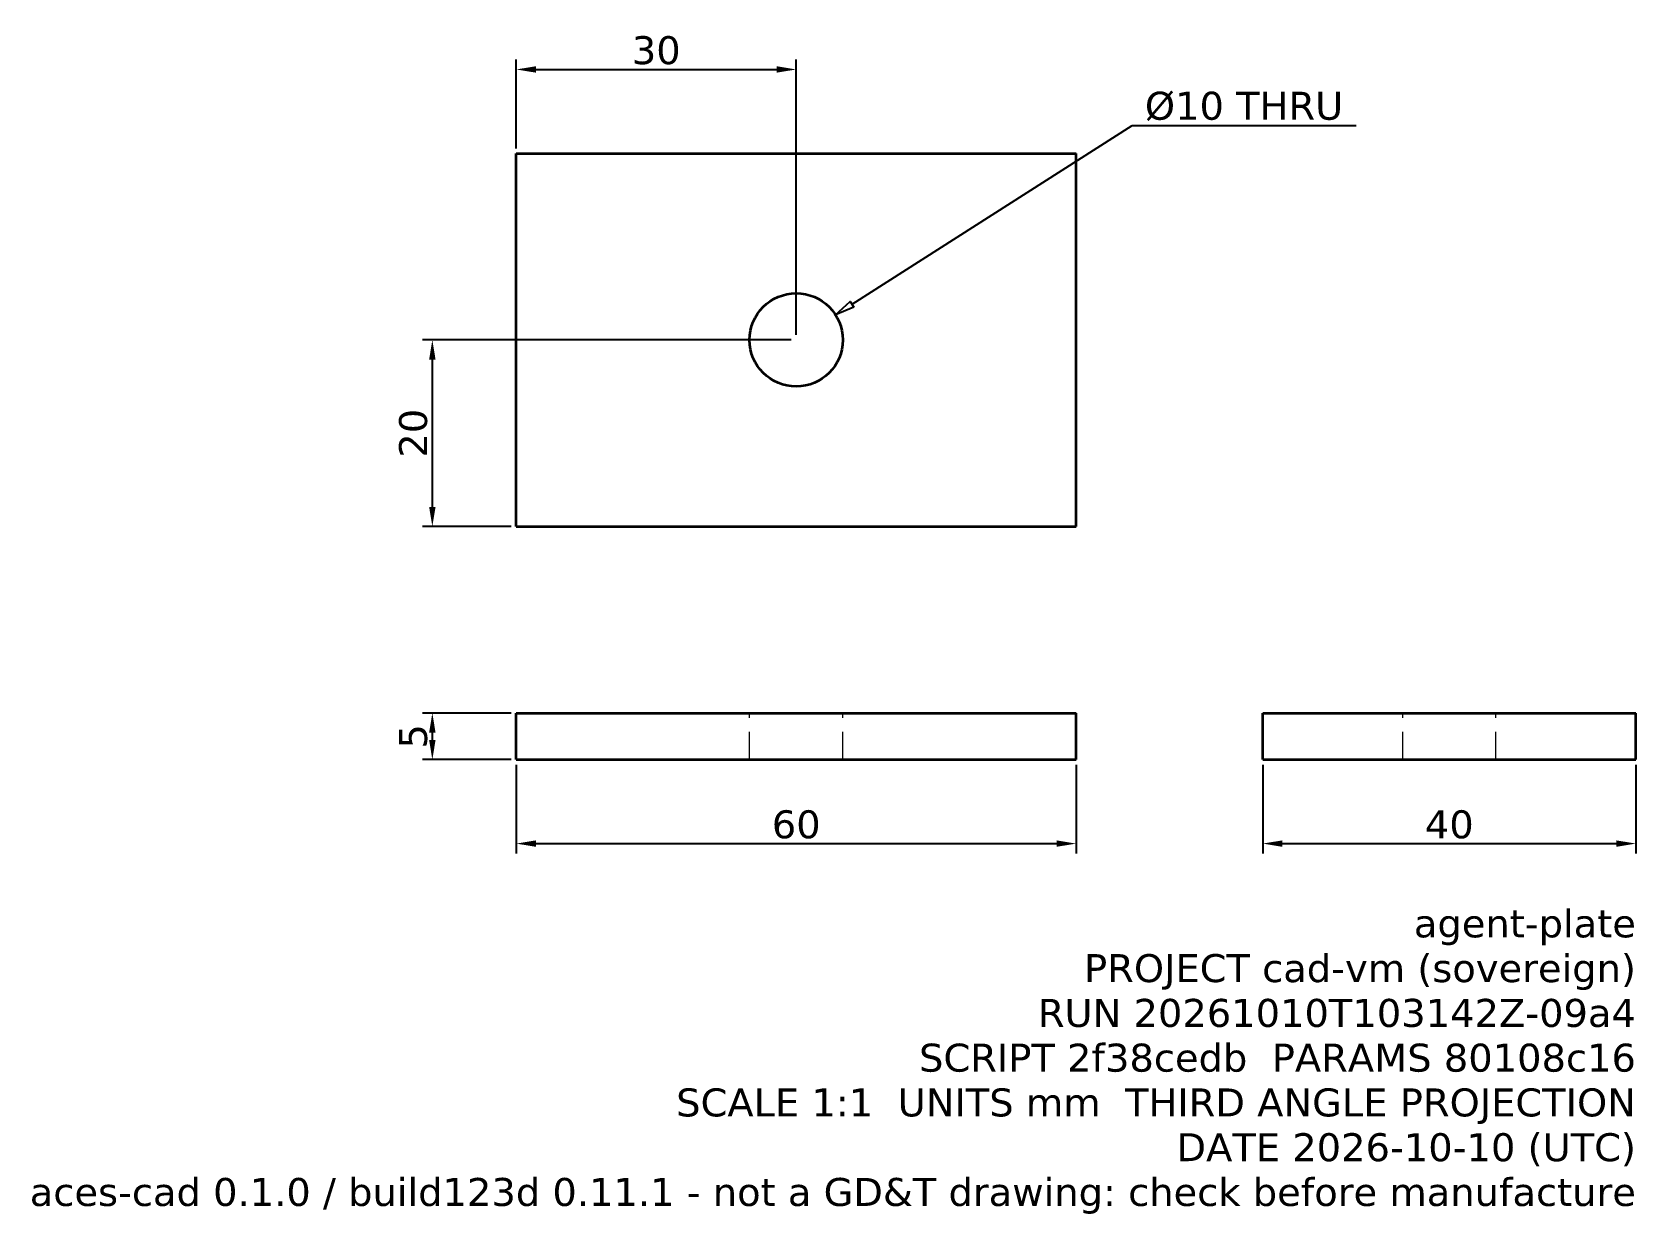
# Model space of a CAD drawing. Header units: millimetres. Extents: x -82 to 90, y -51 to 76.
import ezdxf
from ezdxf.enums import TextEntityAlignment as Align

# ---------------------------------------------------------------- set-up
doc = ezdxf.new("R2010")
doc.units = ezdxf.units.MM
doc.linetypes.add('ACES_HIDDEN', pattern=[4.5, 3, -1.5])
doc.layers.add('DIMENSIONS', color=7, linetype='Continuous')
doc.layers.add('TITLE', color=7, linetype='Continuous')
doc.layers.add('HIDDEN', color=8, linetype='ACES_HIDDEN', lineweight=18)
doc.layers.add('VISIBLE', color=7, linetype='Continuous', lineweight=35)
doc.styles.add('ACES_TEXT', font='DejaVuSansMono.ttf')
doc.styles.add('OpenSansCondensed-Light', font='OpenSansCondensed-Light.ttf')
doc.dimstyles.new('EZ_RADIUS', dxfattribs={"dimtxt": 0.25, "dimasz": 0.25, "dimexe": 0.375, "dimexo": 0.125, "dimgap": 0.1, "dimtad": 1, "dimlfac": 100, "dimzin": 12, "dimdsep": 46, "dimtxsty": 'OpenSansCondensed-Light', "dimblk": 'CLOSEDBLANK', "dimcen": 0, "dimazin": 3, "dimtfac": 0.5, "dimtofl": 0, "dimtmove": 1, "dimatfit": 3})
doc.dimstyles.new('EZDXF', dxfattribs={"dimtxt": 0.25, "dimasz": 0.175, "dimexe": 0.375, "dimexo": 0.125, "dimgap": 0.1, "dimtad": 1, "dimlfac": 100, "dimzin": 12, "dimdsep": 46, "dimtxsty": 'OpenSansCondensed-Light', "dimblk": 'ARCHTICK', "dimcen": 2.5, "dimazin": 3, "dimtfac": 0.5, "dimtmove": 2, "dimatfit": 3})

# ---------------------------------------------------------------- blocks, each defined once
blk = doc.blocks.new('_CLOSEDFILLED')
at = {"color": 0, "linetype": 'BYBLOCK'}
blk.add_solid([(-1, 0.164), (0, 0), (-1, -0.164)], dxfattribs=at)
blk = doc.blocks.new('*D1')
for p, q in [((-30, -3.04), (-30, -12.55)), ((30, -3.04), (30, -12.55)), ((-27.9, -11.5), (27.9, -11.5))]:
    blk.add_line(p, q)
at = {"layer": 'Defpoints'}
for p in [(-30, -2.5), (30, -2.5), (-30, -11.5)]:
    blk.add_point(p, dxfattribs=at)
at = {"layer": 'DIMENSIONS', "xscale": 2.0999999999999996, "yscale": 2.0999999999999996, "rotation": 180}
blk.add_blockref('_CLOSEDFILLED', (-30, -11.5), dxfattribs=at)
at = {"layer": 'DIMENSIONS', "xscale": 2.0999999999999996, "yscale": 2.0999999999999996}
blk.add_blockref('_CLOSEDFILLED', (30, -11.5), dxfattribs=at)
at = {"layer": 'DIMENSIONS', "insert": (0, -9.46), "char_height": 3, "attachment_point": 5, "style": 'ACES_TEXT'}
blk.add_mtext('60', dxfattribs=at)
blk = doc.blocks.new('*D2')
for p, q in [((-30.54, 2.5), (-40.05, 2.5)), ((-39, -0.4), (-39, 0.4)), ((-30.54, -2.5), (-40.05, -2.5))]:
    blk.add_line(p, q)
at = {"layer": 'Defpoints'}
for p in [(-30, 2.5), (-39, -2.5), (-30, -2.5)]:
    blk.add_point(p, dxfattribs=at)
at = {"layer": 'DIMENSIONS', "xscale": 2.0999999999999996, "yscale": 2.0999999999999996}
for p, rotation in [((-39, 2.5), 90), ((-39, -2.5), 270)]:
    blk.add_blockref('_CLOSEDFILLED', p, dxfattribs=dict(at, rotation=rotation))
at = {"layer": 'DIMENSIONS', "insert": (-41.04, 0), "char_height": 3, "attachment_point": 5, "rotation": 90, "style": 'ACES_TEXT'}
blk.add_mtext('5', dxfattribs=at)
blk = doc.blocks.new('*D3')
for p, q in [((50, -3.04), (50, -12.55)), ((90, -3.04), (90, -12.55)), ((52.1, -11.5), (87.9, -11.5))]:
    blk.add_line(p, q)
at = {"layer": 'Defpoints'}
for p in [(50, -2.5), (90, -2.5), (50, -11.5)]:
    blk.add_point(p, dxfattribs=at)
at = {"layer": 'DIMENSIONS', "xscale": 2.0999999999999996, "yscale": 2.0999999999999996, "rotation": 180}
blk.add_blockref('_CLOSEDFILLED', (50, -11.5), dxfattribs=at)
at = {"layer": 'DIMENSIONS', "xscale": 2.0999999999999996, "yscale": 2.0999999999999996}
blk.add_blockref('_CLOSEDFILLED', (90, -11.5), dxfattribs=at)
at = {"layer": 'DIMENSIONS', "insert": (70, -9.46), "char_height": 3, "attachment_point": 5, "style": 'ACES_TEXT'}
blk.add_mtext('40', dxfattribs=at)
blk = doc.blocks.new('_CLOSEDBLANK')
at = {"color": 0, "linetype": 'BYBLOCK'}
blk.add_lwpolyline([(-1, 0.164), (0, 0), (-1, -0.164)], close=True, dxfattribs=at)
blk = doc.blocks.new('*D4')
for p, q in [((5.98, 46.32), (36, 65.5)), ((36, 65.5), (60, 65.5))]:
    blk.add_line(p, q)
at = {"layer": 'Defpoints'}
for p in [(4.21, 45.19), (0, 42.5)]:
    blk.add_point(p, dxfattribs=at)
at = {"layer": 'DIMENSIONS', "xscale": 2.0999999999999996, "yscale": 2.0999999999999996, "rotation": 212.5740571345725}
blk.add_blockref('_CLOSEDBLANK', (4.21, 45.19), dxfattribs=at)
at = {"layer": 'DIMENSIONS', "insert": (48, 67.54), "char_height": 3, "attachment_point": 5, "style": 'ACES_TEXT'}
blk.add_mtext('%%c10 THRU', dxfattribs=at)
blk = doc.blocks.new('*D5')
for p, q in [((-30, 63.04), (-30, 72.55)), ((0, 43.04), (0, 72.55)), ((-27.9, 71.5), (-2.1, 71.5))]:
    blk.add_line(p, q)
at = {"layer": 'Defpoints'}
for p in [(-30, 71.5), (-30, 62.5), (0, 42.5)]:
    blk.add_point(p, dxfattribs=at)
at = {"layer": 'DIMENSIONS', "xscale": 2.0999999999999996, "yscale": 2.0999999999999996, "rotation": 180}
blk.add_blockref('_CLOSEDFILLED', (-30, 71.5), dxfattribs=at)
at = {"layer": 'DIMENSIONS', "xscale": 2.0999999999999996, "yscale": 2.0999999999999996}
blk.add_blockref('_CLOSEDFILLED', (0, 71.5), dxfattribs=at)
at = {"layer": 'DIMENSIONS', "insert": (-15, 73.54), "char_height": 3, "attachment_point": 5, "style": 'ACES_TEXT'}
blk.add_mtext('30', dxfattribs=at)
blk = doc.blocks.new('*D6')
for p, q in [((-0.54, 42.5), (-40.05, 42.5)), ((-39, 24.6), (-39, 40.4)), ((-30.54, 22.5), (-40.05, 22.5))]:
    blk.add_line(p, q)
at = {"layer": 'Defpoints'}
for p in [(0, 42.5), (-39, 22.5), (-30, 22.5)]:
    blk.add_point(p, dxfattribs=at)
at = {"layer": 'DIMENSIONS', "xscale": 2.0999999999999996, "yscale": 2.0999999999999996}
for p, rotation in [((-39, 42.5), 90), ((-39, 22.5), 270)]:
    blk.add_blockref('_CLOSEDFILLED', p, dxfattribs=dict(at, rotation=rotation))
at = {"layer": 'DIMENSIONS', "insert": (-41.04, 32.5), "char_height": 3, "attachment_point": 5, "rotation": 90, "style": 'ACES_TEXT'}
blk.add_mtext('20', dxfattribs=at)

msp = doc.modelspace()

# ---------------------------------------------------------------- linework, layer by layer
at = {"layer": 'HIDDEN'}
for p, q in [((-5, -2.5), (-5, 2.5)), ((5, -2.5), (5, 2.5)), ((65, -2.5), (65, 2.5)), ((75, -2.5), (75, 2.5))]:
    msp.add_line(p, q, dxfattribs=at)
for points in [[(5, 2.5), (4.875, 2.5), (4.505, 2.5), (3.909, 2.5), (3.117, 2.5), (2.169, 2.5), (1.113, 2.5), (0, 2.5), (-1.113, 2.5), (-2.169, 2.5), (-3.117, 2.5), (-3.909, 2.5), (-4.505, 2.5), (-4.875, 2.5), (-5, 2.5)], [(75, 2.5), (74.875, 2.5), (74.505, 2.5), (73.909, 2.5), (73.117, 2.5), (72.169, 2.5), (71.113, 2.5), (70, 2.5), (68.887, 2.5), (67.831, 2.5), (66.883, 2.5), (66.091, 2.5), (65.495, 2.5), (65.125, 2.5), (65, 2.5)], [(65, 2.5), (65.031, 2.5), (65.125, 2.5), (65.281, 2.5), (65.495, 2.5), (65.766, 2.5), (66.091, 2.5), (66.464, 2.5), (66.883, 2.5), (67.34, 2.5), (67.831, 2.5), (68.349, 2.5), (68.887, 2.5), (69.44, 2.5), (70, 2.5)], [(70, 2.5), (70.56, 2.5), (71.113, 2.5), (71.651, 2.5), (72.169, 2.5), (72.66, 2.5), (73.117, 2.5), (73.536, 2.5), (73.909, 2.5), (74.234, 2.5), (74.505, 2.5), (74.719, 2.5), (74.875, 2.5), (74.969, 2.5), (75, 2.5)], [(5, -2.5), (4.875, -2.5), (4.505, -2.5), (3.909, -2.5), (3.117, -2.5), (2.169, -2.5), (1.113, -2.5), (0, -2.5), (-1.113, -2.5), (-2.169, -2.5), (-3.117, -2.5), (-3.909, -2.5), (-4.505, -2.5), (-4.875, -2.5), (-5, -2.5)], [(75, -2.5), (74.875, -2.5), (74.505, -2.5), (73.909, -2.5), (73.117, -2.5), (72.169, -2.5), (71.113, -2.5), (70, -2.5), (68.887, -2.5), (67.831, -2.5), (66.883, -2.5), (66.091, -2.5), (65.495, -2.5), (65.125, -2.5), (65, -2.5)], [(65, -2.5), (65.031, -2.5), (65.125, -2.5), (65.281, -2.5), (65.495, -2.5), (65.766, -2.5), (66.091, -2.5), (66.464, -2.5), (66.883, -2.5), (67.34, -2.5), (67.831, -2.5), (68.349, -2.5), (68.887, -2.5), (69.44, -2.5), (70, -2.5)], [(70, -2.5), (70.56, -2.5), (71.113, -2.5), (71.651, -2.5), (72.169, -2.5), (72.66, -2.5), (73.117, -2.5), (73.536, -2.5), (73.909, -2.5), (74.234, -2.5), (74.505, -2.5), (74.719, -2.5), (74.875, -2.5), (74.969, -2.5), (75, -2.5)]]:
    msp.add_open_spline(points, degree=1, dxfattribs=at)
at = {"layer": 'VISIBLE'}
for p, q in [((-30, 22.5), (-30, 62.5)), ((-30, 62.5), (30, 62.5)), ((30, 22.5), (30, 62.5)), ((-30, 22.5), (30, 22.5)), ((-30, -2.5), (-30, 2.5)), ((-30, 2.5), (30, 2.5)), ((30, -2.5), (30, 2.5)), ((50, -2.5), (50, 2.5)), ((50, 2.5), (90, 2.5)), ((90, -2.5), (90, 2.5)), ((-30, -2.5), (30, -2.5)), ((50, -2.5), (90, -2.5))]:
    msp.add_line(p, q, dxfattribs=at)
msp.add_circle((0, 42.5), 5, dxfattribs=at)

# ---------------------------------------------------------------- texts
at = {"layer": 'TITLE', "style": 'ACES_TEXT'}
for s, p in [('agent-plate', (90, -18.55)), ('PROJECT cad-vm (sovereign)', (90, -23.35)), ('RUN 20261010T103142Z-09a4', (90, -28.15)), ('SCRIPT 2f38cedb  PARAMS 80108c16', (90, -32.95)), ('SCALE 1:1  UNITS mm  THIRD ANGLE PROJECTION', (90, -37.75)), ('DATE 2026-10-10 (UTC)', (90, -42.55)), ('aces-cad 0.1.0 / build123d 0.11.1 - not a GD&T drawing: check before manufacture', (90, -47.35))]:
    msp.add_text(s, height=3, dxfattribs=at).set_placement(p, align=Align.TOP_RIGHT)

# ---------------------------------------------------------------- dimensions: what is measured, and where the dimension line sits
at = {"layer": 'DIMENSIONS'}
for base, p1, p2, picture, middle in [((-30, 71.5), (-30, 62.5), (0, 42.5), '*D5', (-15, 73.54)), ((-30, -11.5), (-30, -2.5), (30, -2.5), '*D1', (0, -9.46)), ((50, -11.5), (50, -2.5), (90, -2.5), '*D3', (70, -9.46))]:
    dim = msp.add_linear_dim(base=base, p1=p1, p2=p2, dimstyle='EZDXF', override={"dimtxt": 3, "dimasz": 2.1, "dimexe": 1.05, "dimexo": 0.54, "dimgap": 0.54, "dimdec": 2, "dimlfac": 1, "dimzin": 8, "dimtxsty": 'ACES_TEXT'}, dxfattribs=at)
    dim.commit()
    dim.dimension.update_dxf_attribs({"geometry": picture, "text_midpoint": middle})
dim = msp.add_diameter_dim_2p(p1=(-4.213, 39.808), p2=(4.213, 45.192), text='<> THRU', dimstyle='EZ_RADIUS', override={"dimtxt": 3, "dimasz": 2.1, "dimexe": 1.05, "dimexo": 0.54, "dimgap": 0.54, "dimtoh": 1, "dimdec": 2, "dimlfac": 1, "dimzin": 8, "dimtxsty": 'ACES_TEXT'}, dxfattribs=at)
dim.commit()
dim.dimension.update_dxf_attribs({"geometry": '*D4', "text_midpoint": (36, 65.5), "dimtype": 163})
for base, p1, p2, picture, middle in [((-39, 22.5), (-30, 22.5), (0, 42.5), '*D6', (-41.04, 32.5)), ((-39, -2.5), (-30, -2.5), (-30, 2.5), '*D2', (-41.04, 0))]:
    dim = msp.add_linear_dim(base=base, p1=p1, p2=p2, angle=90, dimstyle='EZDXF', override={"dimtxt": 3, "dimasz": 2.1, "dimexe": 1.05, "dimexo": 0.54, "dimgap": 0.54, "dimdec": 2, "dimlfac": 1, "dimzin": 8, "dimtxsty": 'ACES_TEXT'}, dxfattribs=at)
    dim.commit()
    dim.dimension.update_dxf_attribs({"geometry": picture, "text_midpoint": middle})

doc.saveas('drawing.dxf')
